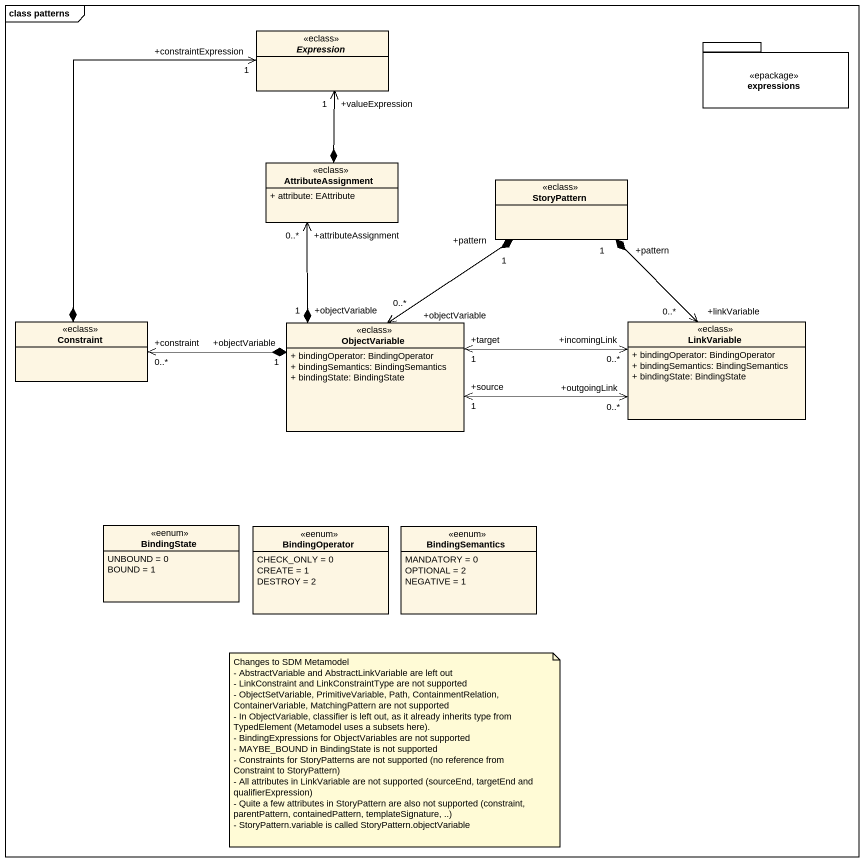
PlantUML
@startuml
mainframe class patterns
hide circle
hide empty members
skinparam classAttributeIconSize 0
abstract class Expression <<eclass>>
package expressions <<epackage>> {
}
class AttributeAssignment <<eclass>> {
  + attribute: EAttribute
}
class StoryPattern <<eclass>>
class Constraint <<eclass>>
class ObjectVariable <<eclass>> {
  + bindingOperator: BindingOperator
  + bindingSemantics: BindingSemantics
  + bindingState: BindingState
}
class LinkVariable <<eclass>> {
  + bindingOperator: BindingOperator
  + bindingSemantics: BindingSemantics
  + bindingState: BindingState
}
class BindingState <<eenum>> {
  UNBOUND = 0
  BOUND = 1
}
class BindingOperator <<eenum>> {
  CHECK_ONLY = 0
  CREATE = 1
  DESTROY = 2
}
class BindingSemantics <<eenum>> {
  MANDATORY = 0
  OPTIONAL = 2
  NEGATIVE = 1
}
Expression "+constraintExpression\n1" <--* Constraint
AttributeAssignment *-up-> "+valueExpression\n1" Expression
Constraint "+constraint\n0..*" <-right-* "+objectVariable\n1" ObjectVariable
ObjectVariable "+objectVariable\n1" *-up-> "+attributeAssignment\n0..*" AttributeAssignment
ObjectVariable "+objectVariable\n0..*" <-up-* "+pattern\n1" StoryPattern
ObjectVariable "+source\n1" <-right-> "+outgoingLink\n0..*" LinkVariable
ObjectVariable "+target\n1" <-right-> "+incomingLink\n0..*" LinkVariable
LinkVariable "+linkVariable\n0..*" <-up-* "+pattern\n1" StoryPattern
note as N1
  Changes to SDM Metamodel
  - AbstractVariable and AbstractLinkVariable are left out
  - LinkConstraint and LinkConstraintType are not supported
  - ObjectSetVariable, PrimitiveVariable, Path, ContainmentRelation, ContainerVariable, MatchingPattern are not supported
  - In ObjectVariable, classifier is left out, as it already inherits type from TypedElement (Metamodel uses a subsets here).
  - BindingExpressions for ObjectVariables are not supported
  - MAYBE_BOUND in BindingState is not supported
  - Constraints for StoryPatterns are not supported (no reference from Constraint to StoryPattern)
  - All attributes in LinkVariable are not supported (sourceEnd, targetEnd and qualifierExpression)
  - Quite a few attributes in StoryPattern are also not supported (constraint, parentPattern, containedPattern, templateSignature, ..)
  - StoryPattern.variable is called StoryPattern.objectVariable
end note
@enduml
